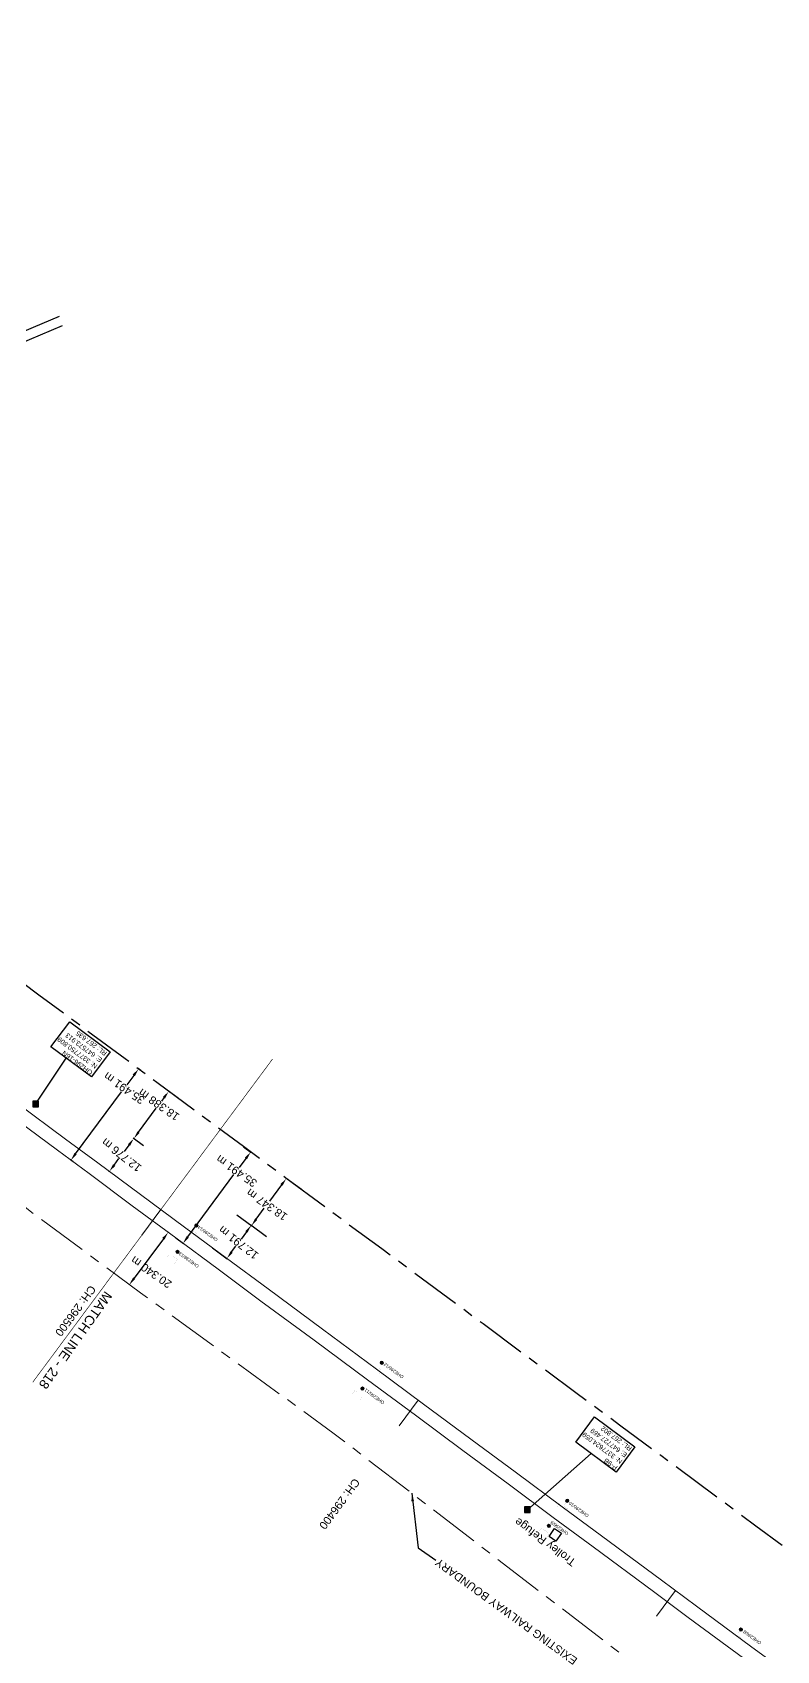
# Model space of a CAD drawing. Header units: metres. Extents: x 646303 to 662875, y 3366650 to 3378730.
# Drawn here: x 647573 to 647805, y 3377580 to 3378086 of the extents above; entities that cross this region are included whole.
import ezdxf
from ezdxf.enums import TextEntityAlignment as Align

# ---------------------------------------------------------------- set-up
doc = ezdxf.new("R2010")
doc.units = ezdxf.units.M
doc.header["$MEASUREMENT"] = 0
doc.header["$PDMODE"] = 3
doc.header["$PDSIZE"] = 0.5
doc.linetypes.add('CENTER', pattern=[50.8, 31.75, -6.35, 6.35, -6.35])
doc.linetypes.add('PHANTOM2', pattern=[1.25, 0.625, -0.125, 0.125, -0.125, 0.125, -0.125])
for name, color, linetype in [('Bench_Mark', 7, 'Continuous'), ('DFCC Boundary', 6, 'CENTER'), ('Dimension', 10, 'Continuous'), ('MATCH LINE', 7, 'Continuous'), ('STYLEREMARK', 251, 'Continuous'), ('SUB_ROAD_EDGE', 34, 'Continuous'), ('TOPO_TEXT', 251, 'Continuous'), ('TROLLEY_STAND', 7, 'Continuous')]:
    doc.layers.add(name, color=color, linetype=linetype)
for name, color, linetype, lineweight in [('BOUNDARY DIMENTION', 10, 'Continuous', 0), ('Existing Chainage', 7, 'Continuous', 0), ('Existing IR Track', 143, 'Continuous', 0), ('Existing Railway Boundary', 7, 'CENTER', 0), ('OHE MAST', 8, 'Continuous', 0), ('OHE MAST TEXT', 8, 'Continuous', 0)]:
    doc.layers.add(name, color=color, linetype=linetype, lineweight=lineweight)
doc.styles.get("Standard").update_dxf_attribs({"font": 'arial.ttf'})
doc.styles.add('Style-Arial', font='arial.ttf')
doc.dimstyles.new('DIM', dxfattribs={"dimtxt": 2.5, "dimasz": 2.5, "dimexe": 0.18, "dimexo": 0.0625, "dimgap": 0.09, "dimtad": 0, "dimtih": 1, "dimtoh": 1, "dimdec": 3, "dimzin": 0, "dimdsep": 46, "dimtxsty": 'Standard', "dimcen": 0.09, "dimadec": 0, "dimazin": 0, "dimtfac": 1, "dimtdec": 3, "dimtofl": 0, "dimtmove": 0, "dimatfit": 3, "dimfxl": 1, "dimtolj": 1, "dimtzin": 0, "dimarcsym": 0})
doc.dimstyles.new('ISO-25', dxfattribs={"dimtxt": 2.5, "dimasz": 2.5, "dimexe": 1.25, "dimexo": 0.625, "dimtad": 1, "dimtxsty": 'Standard', "dimcen": 2.5, "dimadec": 0, "dimazin": 0, "dimtfac": 1, "dimtmove": 0, "dimatfit": 3, "dimfxl": 1, "dimarcsym": 0})

# ---------------------------------------------------------------- blocks, each defined once
blk = doc.blocks.new('OHE MAST')
h = blk.add_hatch(color=256)
edge = h.paths.add_edge_path()
edge.add_arc((0, 0), 0.514, 0, 360)
at = {"const_width": 0.01, "flags": 128}
for points in [[(1.5, 3.5), (1.5, 2), (-1.5, 2), (-1.5, 3.5)], [(0, 2), (0, 0)]]:
    blk.add_lwpolyline(points, dxfattribs=at)
blk.add_circle((0, 0), 0.514)
blk = doc.blocks.new('*D7265')
at = {"layer": 'Defpoints', "color": 0, "transparency": 16777216}
for p in [(647636.72, 3377716.2), (647629.12, 3377705.91), (647633.64, 3377702.57)]:
    blk.add_point(p, dxfattribs=at)
at = {"layer": 'Dimension', "color": 0, "lineweight": -2, "transparency": 16777216}
for p, q in [((647636.77, 3377716.16), (647641.39, 3377712.75)), ((647639.76, 3377710.85), (647638.1, 3377708.6)), ((647629.17, 3377705.87), (647633.78, 3377702.46)), ((647635.13, 3377704.58), (647636.47, 3377706.4))]:
    blk.add_line(p, q, dxfattribs=at)
at = {"layer": 'Dimension', "color": 0, "transparency": 16777216}
for points in [[(647639.42, 3377711.09), (647640.09, 3377710.6), (647641.24, 3377712.86)], [(647634.79, 3377704.83), (647635.46, 3377704.33), (647633.64, 3377702.57)]]:
    blk.add_solid(points, dxfattribs=at)
at = {"layer": 'Dimension', "color": 0, "lineweight": 0, "transparency": 16777216, "insert": (647637.29, 3377707.5), "char_height": 2.5, "attachment_point": 5, "rotation": 142}
blk.add_mtext('\\A1;12.791 m', dxfattribs=at)
blk = doc.blocks.new('*D7266')
at = {"layer": 'Defpoints', "color": 0, "transparency": 16777216}
for p in [(647604.57, 3377740), (647596.96, 3377729.73), (647596.96, 3377729.73)]:
    blk.add_point(p, dxfattribs=at)
at = {"layer": 'Dimension', "color": 0, "lineweight": -2, "transparency": 16777216}
for p, q in [((647604.52, 3377740.03), (647604.42, 3377740.1)), ((647598.45, 3377731.74), (647599.95, 3377733.77)), ((647603.08, 3377737.99), (647601.58, 3377735.96)), ((647596.91, 3377729.77), (647596.81, 3377729.84))]:
    blk.add_line(p, q, dxfattribs=at)
at = {"layer": 'Dimension', "color": 0, "transparency": 16777216}
for points in [[(647602.74, 3377738.23), (647603.41, 3377737.74), (647604.57, 3377740)], [(647598.11, 3377731.99), (647598.78, 3377731.49), (647596.96, 3377729.73)]]:
    blk.add_solid(points, dxfattribs=at)
at = {"layer": 'Dimension', "color": 0, "lineweight": 0, "transparency": 16777216, "insert": (647600.76, 3377734.86), "char_height": 2.5, "attachment_point": 5, "rotation": 142}
blk.add_mtext('\\A1;12.776 m', dxfattribs=at)
blk = doc.blocks.new('*D7327')
at = {"layer": 'Defpoints', "color": 0, "linetype": 'ByBlock', "ltscale": 0.5, "transparency": 16777216}
for p in [(647615.32, 3377710.73), (647603.21, 3377694.39), (647603.21, 3377694.39)]:
    blk.add_point(p, dxfattribs=at)
at = {"layer": 'Existing Railway Boundary', "color": 0, "linetype": 'ByBlock', "lineweight": -2, "ltscale": 0.5, "transparency": 16777216}
for p, q in [((647613.83, 3377708.72), (647604.69, 3377696.4)), ((647615.27, 3377710.77), (647615.17, 3377710.84)), ((647603.16, 3377694.43), (647603.06, 3377694.5))]:
    blk.add_line(p, q, dxfattribs=at)
at = {"layer": 'Existing Railway Boundary', "color": 0, "linetype": 'ByBlock', "ltscale": 0.5, "transparency": 16777216}
for points in [[(647613.5, 3377708.97), (647614.17, 3377708.48), (647615.32, 3377710.73)], [(647604.36, 3377696.65), (647605.03, 3377696.15), (647603.21, 3377694.39)]]:
    blk.add_solid(points, dxfattribs=at)
at = {"layer": 'Existing Railway Boundary', "color": 0, "linetype": 'ByBlock', "ltscale": 0.5, "transparency": 16777216, "insert": (647610.04, 3377698.27), "char_height": 2.5, "attachment_point": 5, "rotation": 145}
blk.add_mtext('\\A1;20.340 m', dxfattribs=at)
blk = doc.blocks.new('*D7124')
at = {"layer": 'BOUNDARY DIMENTION', "color": 0, "lineweight": -2, "transparency": 16777216}
for p, q in [((647650.72, 3377725.54), (647646.96, 3377720.45)), ((647656.92, 3377724.07), (647652.07, 3377727.66)), ((647642.79, 3377714.81), (647645.33, 3377718.25)), ((647646.02, 3377709.32), (647641.16, 3377712.91))]:
    blk.add_line(p, q, dxfattribs=at)
at = {"layer": 'BOUNDARY DIMENTION', "color": 0, "transparency": 16777216}
for points in [[(647650.39, 3377725.79), (647651.06, 3377725.3), (647652.21, 3377727.55)], [(647642.46, 3377715.06), (647643.13, 3377714.56), (647641.3, 3377712.8)]]:
    blk.add_solid(points, dxfattribs=at)
at = {"layer": 'Defpoints', "color": 0, "transparency": 16777216}
for p in [(647652.21, 3377727.55), (647656.97, 3377724.03), (647646.07, 3377709.28)]:
    blk.add_point(p, dxfattribs=at)
at = {"layer": 'BOUNDARY DIMENTION', "color": 0, "transparency": 16777216, "insert": (647646.14, 3377719.35), "char_height": 2.5, "attachment_point": 5, "rotation": 145}
blk.add_mtext('\\A1;18.347 m', dxfattribs=at)
blk = doc.blocks.new('*D7125')
at = {"layer": 'BOUNDARY DIMENTION', "color": 0, "lineweight": -2, "transparency": 16777216}
for p, q in [((647618.5, 3377752.56), (647615.35, 3377754.88)), ((647606.06, 3377741.99), (647611.6, 3377749.5)), ((647614.01, 3377752.76), (647613.23, 3377751.7)), ((647607.58, 3377737.77), (647604.43, 3377740.09))]:
    blk.add_line(p, q, dxfattribs=at)
at = {"layer": 'BOUNDARY DIMENTION', "color": 0, "transparency": 16777216}
for points in [[(647613.68, 3377753.01), (647614.35, 3377752.52), (647615.5, 3377754.78)], [(647605.73, 3377742.24), (647606.4, 3377741.74), (647604.58, 3377739.98)]]:
    blk.add_solid(points, dxfattribs=at)
at = {"layer": 'Defpoints', "color": 0, "transparency": 16777216}
for p in [(647615.5, 3377754.78), (647618.55, 3377752.53), (647607.63, 3377737.73)]:
    blk.add_point(p, dxfattribs=at)
at = {"layer": 'BOUNDARY DIMENTION', "color": 0, "transparency": 16777216, "insert": (647612.42, 3377750.6), "char_height": 2.5, "attachment_point": 5, "rotation": 145}
blk.add_mtext('\\A1;18.388 m', dxfattribs=at)
blk = doc.blocks.new('*D7029')
at = {"layer": 'Defpoints', "color": 0, "linetype": 'Continuous', "ltscale": 0.5, "transparency": 16777216}
for p in [(647638.8, 3377737.51), (647641.09, 3377735.81), (647617.66, 3377709)]:
    blk.add_point(p, dxfattribs=at)
at = {"layer": 'DFCC Boundary', "color": 0, "linetype": 'Continuous', "lineweight": -2, "ltscale": 0.5, "transparency": 16777216}
for p, q in [((647639.6, 3377733.8), (647637.49, 3377730.95)), ((647638.85, 3377737.47), (647641.23, 3377735.7)), ((647621.44, 3377709.3), (647635.86, 3377728.75)), ((647617.71, 3377708.96), (647620.1, 3377707.19))]:
    blk.add_line(p, q, dxfattribs=at)
at = {"layer": 'DFCC Boundary', "color": 0, "linetype": 'Continuous', "ltscale": 0.5, "transparency": 16777216}
for points in [[(647639.27, 3377734.05), (647639.94, 3377733.55), (647641.09, 3377735.81)], [(647621.11, 3377709.55), (647621.78, 3377709.06), (647619.95, 3377707.3)]]:
    blk.add_solid(points, dxfattribs=at)
at = {"layer": 'DFCC Boundary', "color": 0, "linetype": 'Continuous', "ltscale": 0.5, "transparency": 16777216, "insert": (647636.67, 3377729.85), "char_height": 2.5, "attachment_point": 5, "rotation": 145}
blk.add_mtext('\\A1;35.491 m', dxfattribs=at)
blk = doc.blocks.new('*D7030')
at = {"layer": 'Defpoints', "color": 0, "linetype": 'Continuous', "ltscale": 0.5, "transparency": 16777216}
for p in [(647606.06, 3377761.78), (647606.78, 3377761.25), (647585.65, 3377732.73)]:
    blk.add_point(p, dxfattribs=at)
at = {"layer": 'DFCC Boundary', "color": 0, "linetype": 'Continuous', "lineweight": -2, "ltscale": 0.5, "transparency": 16777216}
for p, q in [((647604.57, 3377759.77), (647602.41, 3377756.85)), ((647606.73, 3377761.28), (647605.92, 3377761.89)), ((647586.42, 3377735.27), (647600.78, 3377754.65)), ((647585.6, 3377732.77), (647584.79, 3377733.37))]:
    blk.add_line(p, q, dxfattribs=at)
at = {"layer": 'DFCC Boundary', "color": 0, "linetype": 'Continuous', "ltscale": 0.5, "transparency": 16777216}
for points in [[(647604.24, 3377760.02), (647604.91, 3377759.52), (647606.06, 3377761.78)], [(647586.08, 3377735.52), (647586.75, 3377735.03), (647584.93, 3377733.27)]]:
    blk.add_solid(points, dxfattribs=at)
at = {"layer": 'DFCC Boundary', "color": 0, "linetype": 'Continuous', "ltscale": 0.5, "transparency": 16777216, "insert": (647601.59, 3377755.75), "char_height": 2.5, "attachment_point": 5, "rotation": 145}
blk.add_mtext('\\A1;35.491 m', dxfattribs=at)
blk = doc.blocks.new('BM')
blk.add_hatch(color=256).paths.add_polyline_path([(-0.88, 0.88), (-0.88, -0.88), (0.88, -0.88), (0.88, 0.88)])
for p, q in [((0.88, 0.88), (-0.88, 0.88)), ((-0.88, 0.88), (-0.88, -0.88)), ((0.88, -0.88), (0.88, 0.88)), ((-0.88, -0.88), (0.88, -0.88))]:
    blk.add_line(p, q)

msp = doc.modelspace()

# ---------------------------------------------------------------- linework, layer by layer
at = {"layer": 'DFCC Boundary', "ltscale": 0.5, "flags": 128}
msp.add_lwpolyline([(655695.597, 3371812.1897), (655640.8822, 3371912.823), (655580.0449, 3371996.7158), (655509.7792, 3372062.0857), (655426.9534, 3372113.9756), (655342.6069, 3372167.9462), (655257.8854, 3372221.2222), (655173.2688, 3372275.363), (655087.3459, 3372327.2788), (655002.8598, 3372380.6107), (654914.5097, 3372429.9473), (654741.1355, 3372529.4419), (654650.033, 3372576.4159), (654568.6995, 3372626.155), (654571.9877, 3372630.6369), (654391.4686, 3372756.327), (654377.1337, 3372736.8494), (654004.4289, 3373016.6995), (654007.7887, 3373020.6424), (653690.5739, 3373253.6486), (653690.5425, 3373253.6059), (653433.8132, 3373453.1485), (653440.7668, 3373462.5592), (653208.8394, 3373636.5534), (653216.1698, 3373646.5105), (653142.1983, 3373700.8896), (653053.6963, 3373771.1122), (652994.4341, 3373810.5255), (652929.3691, 3373859.5713), (652860.9168, 3373902.1103), (652749.6028, 3373984.4705), (652631.2396, 3374070.7175), (652636.2281, 3374078.1704), (652537.912, 3374145.7283), (652392.904, 3374241.2711), (652388.7719, 3374235.6812), (652308.569, 3374304.8076), (652315.9256, 3374314.7669), (652103.9815, 3374448.7876), (652083.1937, 3374464.1943), (652072.7494, 3374471.9329), (652052.3219, 3374487.0684), (652038.1897, 3374497.5387), (652024.0173, 3374508.0388), (652009.8347, 3374518.5254), (651995.6683, 3374529), (651981.7515, 3374539.2836), (651967.8828, 3374549.5317), (651954.6903, 3374559.2866), (651941.4997, 3374569.04), (651923.9377, 3374582.0168), (651906.3215, 3374595.0337), (651892.0868, 3374605.5547), (651877.7985, 3374616.1153), (651861.6288, 3374628.0564), (651845.5071, 3374639.9619), (651829.5757, 3374651.7544), (651824.7911, 3374655.296), (651813.6747, 3374663.5244), (651797.4592, 3374675.4968), (651792.6217, 3374679.0685), (651809.3453, 3374701.6999), (651798.0335, 3374710.0518), (651782.3495, 3374721.6444), (651766.6655, 3374733.2369), (651750.5163, 3374745.1875), (651734.3118, 3374757.179), (651717.3274, 3374769.6994), (651700.4625, 3374782.1317), (651684.6001, 3374793.8578), (651668.5938, 3374805.6902), (651652.6806, 3374817.4203), (651636.8173, 3374829.1137), (651620.9269, 3374840.8662), (651604.9647, 3374852.6718), (651588.7459, 3374864.6312), (651572.5882, 3374876.5455), (651556.6943, 3374888.2868), (651540.8409, 3374899.9983), (651524.5553, 3374912.0488), (651508.2568, 3374924.109), (651492.7938, 3374935.5157), (651477.3997, 3374946.8715), (651461.3291, 3374958.7436), (651445.2311, 3374970.6359), (651429.3555, 3374982.3615), (651413.4375, 3374994.1184), (651396.6322, 3375006.522), (651379.7761, 3375018.963), (651363.6644, 3375030.8565), (651352.7728, 3375038.8965), (651331.6522, 3375054.4784), (651315.7738, 3375066.1947), (651299.7306, 3375078.0412), (651283.6239, 3375089.9346), (651273.9044, 3375097.1057), (651264.2377, 3375104.2378), (651243.4187, 3375119.6324), (651222.5077, 3375135.095), (651201.5462, 3375150.5784), (651180.4926, 3375166.1298), (651161.7365, 3375179.9701), (651143.0969, 3375193.7244), (651126.6442, 3375205.9373), (651110.0563, 3375218.2505), (651088.7204, 3375233.9244), (651067.5473, 3375249.4788), (651049.4448, 3375262.8672), (651031.0656, 3375276.4601), (651013.3004, 3375289.5618), (650995.6557, 3375302.5748), (650975.556, 3375317.4171), (650955.4878, 3375332.2363), (650948.8014, 3375337.1771), (650951.4372, 3375340.7501), (650937.0874, 3375351.3535), (650916.0918, 3375366.8677), (650897.9224, 3375380.2929), (650879.805, 3375393.6796), (650866.8386, 3375403.2309), (650853.9116, 3375412.7532), (650835.5886, 3375426.289), (650817.2946, 3375439.8035), (650797.968, 3375454.1206), (650778.7222, 3375468.3781), (650760.7655, 3375481.6337), (650742.8011, 3375494.8949), (650723.0807, 3375509.4255), (650703.3693, 3375523.9495), (650688.6613, 3375534.8372), (650673.8463, 3375545.804), (650653.7938, 3375560.6295), (650633.6894, 3375575.4932), (650612.6421, 3375591.0542), (650592.0153, 3375606.3042), (650570.0328, 3375622.5591), (650548.5001, 3375638.4814), (650530.5234, 3375651.793), (650512.3606, 3375665.2423), (650494.7465, 3375678.2665), (650476.9008, 3375691.462), (650459.2976, 3375704.4721), (650441.3132, 3375717.7633), (650427.1261, 3375728.1319), (650413.8099, 3375737.864), (650402.677, 3375746.2697), (650389.8486, 3375755.6668), (650377.7322, 3375764.5425), (650360.7275, 3375777.1141), (650343.7744, 3375789.6482), (650325.0342, 3375803.5254), (650306.3109, 3375817.39), (650287.6225, 3375831.2124), (650268.717, 3375845.1957), (650250.337, 3375858.8009), (650231.8256, 3375872.5033), (650215.4559, 3375884.6355), (650199.261, 3375896.6381), (650189.9351, 3375903.5429), (650184.6476, 3375907.4517), (650170.3331, 3375918.0338), (650153.2211, 3375930.7288), (650135.9365, 3375943.5518), (650119.2313, 3375955.9159), (650102.3769, 3375968.3905), (650085.2738, 3375981.0461), (650068.2078, 3375993.6742), (650052.7787, 3376005.1011), (650037.4384, 3376016.4621), (650022.1728, 3376027.766), (650006.9632, 3376039.0283), (649974.7512, 3376062.8762), (649961.4537, 3376072.7117), (649948.2091, 3376082.508), (649944.476, 3376085.2722), (649918.728, 3376050.5341), (649909.4316, 3376057.4177), (649896.4092, 3376067.0604), (649893.7832, 3376069.0128), (649891.1645, 3376070.9437), (649888.4639, 3376072.9569), (649875.744, 3376082.3694), (649867.5551, 3376088.4016), (649853.4118, 3376098.8745), (649839.2513, 3376109.3603), (649829.0749, 3376116.9005), (649827.2194, 3376118.2675), (649818.0867, 3376125.0366), (649808.8566, 3376131.8779), (649793.2502, 3376143.4201), (649777.6288, 3376154.9733), (649763.6321, 3376165.3144), (649749.5741, 3376175.7007), (649733.9228, 3376187.2754), (649718.3343, 3376198.8036), (649705.3241, 3376208.4391), (649692.3703, 3376218.0327), (649678.0208, 3376228.6769), (649663.5747, 3376239.3366), (649646.4625, 3376252.0623), (649634.6272, 3376260.744), (649624.9192, 3376267.9946), (649615.0208, 3376275.3876), (649599.9831, 3376286.4834), (649588.9857, 3376294.598), (649590.032, 3376296.0132), (649586.1685, 3376298.8639), (649569.3593, 3376311.3207), (649552.641, 3376323.7102), (649537.2353, 3376335.0739), (649521.9792, 3376346.327), (649506.2408, 3376358.0035), (649490.3575, 3376369.7875), (649475.7578, 3376380.5673), (649461.1933, 3376391.3211), (649445.4753, 3376402.9572), (649429.8494, 3376414.5253), (649414.4906, 3376425.9209), (649378.3483, 3376452.6365), (649368.4603, 3376459.9984), (649352.6509, 3376471.6682), (649336.6992, 3376483.4434), (649322.3941, 3376494.1037), (649307.6557, 3376505.0862), (649290.8736, 3376517.4208), (649273.972, 3376529.8435), (649258.1992, 3376541.4854), (649242.2966, 3376553.2232), (649226.5432, 3376564.8634), (649210.8826, 3376576.435), (649195.2207, 3376588.0769), (649179.5326, 3376599.7383), (649164.9134, 3376610.5118), (649150.5177, 3376621.1205), (649135.415, 3376632.3287), (649120.2337, 3376643.5954), (649107.8929, 3376652.6743), (649095.5927, 3376661.7234), (649079.5687, 3376673.5769), (649063.4846, 3376685.4748), (649046.5651, 3376697.9756), (649029.6506, 3376710.4727), (649013.3465, 3376722.5351), (648996.9805, 3376734.6431), (648980.3936, 3376746.8979), (648963.6626, 3376759.259), (648946.7453, 3376771.7643), (648929.6945, 3376784.3682), (648913.5118, 3376796.3614), (648897.2206, 3376808.435), (648876.2496, 3376823.9678), (648855.1325, 3376839.6089), (648839.3985, 3376851.2044), (648823.6596, 3376862.8037), (648806.187, 3376875.7235), (648788.7814, 3376888.5937), (648772.4766, 3376900.6763), (648756.1277, 3376912.7915), (648748.6058, 3376918.3049), (648733.321, 3376929.6306), (648718.1841, 3376940.8501), (648694.1574, 3376958.9078), (648686.9154, 3376964.1595), (648685.9321, 3376964.8321), (648667.95, 3376978.2197), (648649.3198, 3376992.1471), (648633.5557, 3377003.8368), (648617.684, 3377015.6038), (648613.3865, 3377018.7718), (648613.1308, 3377018.4261), (648605.39, 3377024.1325), (648593.439, 3377032.9404), (648576.5994, 3377045.3816), (648559.8787, 3377057.7351), (648542.9247, 3377070.3132), (648525.9483, 3377082.908), (648511.3109, 3377093.7409), (648496.5572, 3377104.6599), (648477.562, 3377118.7172), (648458.5464, 3377132.7896), (648451.3349, 3377138.2101), (648435.5918, 3377149.862), (648422.1096, 3377159.9046), (648408.3664, 3377170.0637), (648394.6863, 3377180.1761), (648381.6588, 3377189.818), (648368.6059, 3377199.4787), (648354.1188, 3377210.196), (648339.6473, 3377220.9017), (648325.8166, 3377231.1386), (648311.9735, 3377241.3853), (648297.2469, 3377252.2824), (648283.6168, 3377262.3688), (648282.6002, 3377260.9951), (648281.5015, 3377261.8082), (648268.446, 3377271.4578), (648255.3849, 3377281.1115), (648243.3023, 3377290.0413), (648231.5826, 3377298.7116), (648230.1246, 3377299.843), (648216.137, 3377310.1827), (648202.3989, 3377320.3379), (648187.9045, 3377331.0225), (648173.4524, 3377341.7035), (648159.964, 3377351.7009), (648146.3755, 3377361.7726), (648132.3698, 3377372.1252), (648118.3132, 3377382.5155), (648104.5683, 3377392.6752), (648090.8453, 3377402.8186), (648079.0331, 3377411.5788), (648067.1746, 3377420.3734), (648052.1864, 3377431.461), (648037.1291, 3377442.5999), (648023.4384, 3377452.7367), (648009.6421, 3377462.9518), (647998.5681, 3377471.1475), (647977.6651, 3377486.6371), (647970.8013, 3377491.7424), (647954.3046, 3377504.0127), (647940.5645, 3377514.1537), (647927.1436, 3377524.0583), (647912.5029, 3377534.9198), (647897.7662, 3377545.8524), (647883.3488, 3377556.5286), (647868.9785, 3377567.1699), (647855.3948, 3377577.2425), (647841.7032, 3377587.3948), (647828.8284, 3377596.8277), (647815.9828, 3377606.2395), (647798.869, 3377618.9232), (647787.996, 3377626.9816), (647769.1212, 3377640.9619), (647756.6675, 3377650.183), (647742.624, 3377660.5991), (647728.5049, 3377671.0713), (647713.635, 3377682.0926), (647698.699, 3377693.1628), (647681.9918, 3377705.517), (647665.4025, 3377717.7839), (647652.0515, 3377727.6811), (647638.8028, 3377737.5025), (647625.2604, 3377747.546), (647611.724, 3377757.585), (647601.846, 3377764.9047), (647586.5632, 3377776.2354), (647574.9107, 3377784.8659), (647552.1318, 3377801.7377), (647544.5766, 3377807.3492), (647531.2096, 3377817.2774), (647518.7824, 3377826.4783), (647506.3678, 3377835.6698), (647493.0662, 3377845.5438), (647479.7149, 3377855.4547), (647466.3541, 3377865.3556), (647452.9886, 3377875.26), (647440.1702, 3377884.755), (647427.3392, 3377894.2595), (647421.9004, 3377898.2902), (647422.4016, 3377898.9655), (647413.1507, 3377905.8213), (647398.5546, 3377916.6386), (647385.2867, 3377926.4568), (647372.1159, 3377936.2032), (647357.4127, 3377947.1112), (647351.2811, 3377951.6601), (647330.0092, 3377967.4105), (647317.4471, 3377976.6964), (647304.414, 3377986.3606), (647291.335, 3377996.0589), (647278.7541, 3378005.3917), (647266.0777, 3378014.7954), (647252.9457, 3378024.4462), (647239.9839, 3378033.9719), (647225.7512, 3378044.5255), (647211.5179, 3378055.0796), (647196.511, 3378066.208), (647181.4966, 3378077.3419), (647167.7872, 3378087.5064), (647154.0498, 3378097.6917), (647140.7668, 3378107.5414), (647127.4862, 3378117.3893), (647113.2521, 3378127.9375), (647099.0375, 3378138.4713), (647085.0268, 3378148.8592), (647070.9977, 3378159.2608), (647056.5444, 3378169.9697), (647042.0873, 3378180.6814), (647027.5624, 3378191.4464), (647013.0728, 3378202.1851), (646999.864, 3378211.9684), (646986.6741, 3378221.7376), (646973.6148, 3378231.4185), (646960.4875, 3378241.1499), (646945.7953, 3378252.0414), (646931.0256, 3378262.9902), (646930.6274, 3378263.2852), (646951.9475, 3378292.0562)], dxfattribs=at)
at = {"layer": 'Existing Chainage', "color": 0, "linetype": 'Continuous', "lineweight": 13, "flags": 128}
for points in [[(647607.0474, 3377709.8035), (647613.0028, 3377717.8367)], [(647687.4205, 3377650.2932), (647693.3706, 3377658.3303)], [(647767.7546, 3377590.7512), (647773.7095, 3377598.7848)]]:
    msp.add_lwpolyline(points, dxfattribs=at)
at = {"layer": 'Existing IR Track', "flags": 128}
for points in [[(647568.1622, 3377751.0521), (647583.2845, 3377739.8576), (647593.3468, 3377732.4088), (647606.6992, 3377722.51), (647620.3907, 3377712.3597), (647633.5142, 3377702.6617), (647646.5186, 3377693.0517), (647663.4847, 3377680.4735), (647680.364, 3377667.9596), (647695.089, 3377657.0582), (647709.85, 3377646.13), (647724.0746, 3377635.5826), (647738.3901, 3377624.9676), (647750.591, 3377615.9228), (647769.3191, 3377602.0392), (647780.3199, 3377593.8849), (647797.5747, 3377581.0948), (647810.4498, 3377571.6899)], [(647565.4396, 3377747.7152), (647580.7085, 3377736.3947), (647590.594, 3377729.0695), (647604.1187, 3377719.0391), (647617.6612, 3377708.9956), (647630.9159, 3377699.1698), (647644.2839, 3377689.2599), (647660.8904, 3377676.9803), (647677.5817, 3377664.638), (647692.5016, 3377653.5796), (647707.3716, 3377642.5582), (647721.4811, 3377632.0932), (647735.5246, 3377621.6771), (647748.0016, 3377612.4387), (647766.8718, 3377598.4618), (647777.7365, 3377590.4095), (647794.9283, 3377577.668)]]:
    msp.add_lwpolyline(points, dxfattribs=at)
at = {"layer": 'Existing Railway Boundary', "ltscale": 0.5, "flags": 128}
msp.add_lwpolyline([(646392.1468, 3378591.2261), (646396.278, 3378587.827), (646429.651, 3378563.418), (646508.624, 3378505.748), (646567.005, 3378462.112), (646623.834, 3378415.482), (646669.109, 3378384.322), (646783.715, 3378301.571), (646838.51, 3378262.658), (646952.965, 3378175.311), (647008.322, 3378137.109), (647042.48, 3378108.182), (647061.492, 3378093.308), (647116.071, 3378054.446), (647172.63, 3378010.839), (647203.302, 3377988.485), (647278.805, 3377934.138), (647286.816, 3377929.324), (647322.757, 3377901.879), (647327.453, 3377897.612), (647377.707, 3377860.589), (647378.814, 3377859.734), (647437.901, 3377816.941), (647606.644, 3377691.844), (647666.769, 3377648.092), (647794.937, 3377549.687), (647975.1074, 3377413.5011), (647977.8017, 3377417.0657), (648027.4338, 3377380.0062), (648110.3973, 3377319.5954), (648183.2081, 3377266.1501), (648191.8776, 3377258.0726), (648269.3864, 3377190.3732), (648349.8663, 3377128.7481), (648429.2911, 3377068.0894), (648510.0332, 3377005.89), (648593.7861, 3376946.3385), (648703.2639, 3376868.3893), (648785.9497, 3376807.1919), (648843.0976, 3376764.9217), (648884.3359, 3376734.4192), (648925.4213, 3376703.4942), (649003.8619, 3376641.5777), (649085.6243, 3376580.268), (649160.7342, 3376521.6531), (649159.399, 3376518.699), (649597.03, 3376195.673), (649628.576, 3376173.111), (649858.736, 3376011.074), (649859.639, 3376011.308), (649903.9096, 3375976.0332), (649983.9778, 3375912.8788), (650064.087, 3375849.8458), (650145.5828, 3375789.5147), (650203.6992, 3375747.6273), (650229.1146, 3375729.8999), (650311.1336, 3375670.8996), (650393.4676, 3375613.5658), (650474.1888, 3375553.4634), (650558.5306, 3375491.2802), (650640.5125, 3375430.4873), (650721.5874, 3375369.5602), (650805.2992, 3375310.9776), (650888.8131, 3375251.7425), (650970.5637, 3375191.0218), (650979.148, 3375182.473), (651022.914, 3375150.971), (651049.438, 3375131.658), (651080.6121, 3375108.7365), (651121.6394, 3375080.124), (651162.5065, 3375051.934), (651219.8827, 3375012.3945), (651276.5566, 3374969.1448), (651325.3169, 3374928.7321), (651378.6731, 3374889.2566), (651430.8267, 3374849.9676), (651482.8933, 3374810.1206), (651533.9278, 3374772.1437), (651588.1143, 3374733.5561), (651641.577, 3374695.4503), (651693.877, 3374656.8656), (651742.5416, 3374622.3281)], dxfattribs=at)
at = {"layer": 'MATCH LINE', "linetype": 'PHANTOM2', "ltscale": 15, "const_width": 0.2}
msp.add_lwpolyline([(647647.8928, 3377764.8405), (647573.0397, 3377663.9104)], dxfattribs=at)
at = {"layer": 'STYLEREMARK'}
for p, q in [((647573.913, 3377750.809), (647583.4565, 3377765.1136, 397.8593)), ((647727.4687, 3377624.0447, 268.9741), (647747.3782, 3377641.6462, 397.8593))]:
    msp.add_line(p, q, dxfattribs=at)
at = {"layer": 'STYLEREMARK', "linetype": 'Continuous', "elevation": 397.8593}
for points in [[(647578.7245, 3377768.6254), (647584.5648, 3377776.495), (647597.1626, 3377767.1457), (647591.3223, 3377759.2761)], [(647742.6462, 3377645.158), (647748.4865, 3377653.0276), (647761.0843, 3377643.6783), (647755.244, 3377635.8087)]]:
    msp.add_lwpolyline(points, close=True, dxfattribs=at)
at = {"layer": 'SUB_ROAD_EDGE', "linetype": 'Continuous'}
for points in [[(647581.246, 3377996.831, 267.536), (647549.957, 3377983.679, 267.495), (647518.666, 3377970.608, 267.476), (647484.033, 3377955.889, 267.269), (647451.401, 3377942.479, 267.212), (647429.498, 3377934.011, 267.18), (647418.368, 3377929.432, 267.148), (647411.322, 3377926.409, 267.173), (647402.672, 3377919.546, 267.19), (647385.68, 3377899.828, 268.258), (647381.056, 3377894.576, 268.381), (647373.199, 3377884.574, 268.237), (647359.181, 3377862.79, 267.255), (647345.991, 3377840.182, 266.797), (647333.017, 3377818.504, 266.83), (647315.407, 3377790.594, 267.127), (647301.741, 3377769.584, 267.023), (647288.293, 3377748.643, 266.933), (647275.005, 3377727.377, 266.789)], [(647582.168, 3377993.985, 267.607), (647551.224, 3377980.837, 267.54), (647519.436, 3377967.519, 267.51), (647485.286, 3377952.851, 267.376), (647452.016, 3377939.427, 267.256), (647430.893, 3377931.039, 267.245), (647420.186, 3377926.871, 267.19), (647413.085, 3377923.466, 267.136), (647405.126, 3377917.336, 267.217), (647388.92, 3377896.922, 268.285), (647384.915, 3377891.716, 268.344), (647377.552, 3377881.105, 268.184), (647361.884, 3377860.737, 267.185), (647348.725, 3377838.824, 266.859), (647335.796, 3377817.069, 266.846), (647318.023, 3377788.93, 267.153), (647304.29, 3377767.677, 267.015), (647290.889, 3377746.774, 266.866), (647277.563, 3377725.835, 266.767)]]:
    msp.add_polyline3d(points, dxfattribs=at)
at = {"layer": 'TROLLEY_STAND', "linetype": 'Continuous'}
msp.add_polyline3d([(647736.415, 3377614.255, 268.405), (647734.267, 3377615.705, 268.374), (647735.956, 3377618.189, 268.389), (647738.1042, 3377616.7389, 268.389)], close=True, dxfattribs=at)

# ---------------------------------------------------------------- block references
at = {"layer": 'Bench_Mark'}
for p in [(647573.9127, 3377750.7947, 268.9741), (647727.4687, 3377624.0447, 268.9741)]:
    msp.add_blockref('BM', p, dxfattribs=at)
at = {"layer": 'OHE MAST', "color": 2, "rotation": 143.3908318566117}
for p in [(647624.136, 3377712.869), (647618.231, 3377704.622), (647681.998, 3377669.967), (647675.979, 3377661.926), (647739.908, 3377626.851), (647734.187, 3377619.016), (647794.177, 3377586.622)]:
    msp.add_blockref('OHE MAST', p, dxfattribs=at)

# ---------------------------------------------------------------- texts
at = {"layer": 'Existing Chainage', "color": 0, "linetype": 'Continuous', "lineweight": 0, "char_height": 2.5, "attachment_point": 6, "line_spacing_factor": 0.6, "style": 'Style-Arial'}
for s, insert, rotation in [('CH: 296500', (647580.8494, 3377678.6922), 233.448463), ('CH: 296400', (647663.2849, 3377618.3926), 233.486087)]:
    msp.add_mtext(s, dxfattribs=dict(at, insert=insert, rotation=rotation))
at = {"layer": 'Existing Railway Boundary', "linetype": 'Continuous', "ltscale": 5}
msp.add_text('EXISTING RAILWAY BOUNDARY', height=2.5, rotation=144, dxfattribs=at).set_placement((647743.3445, 3377577.4435))
at = {"layer": 'MATCH LINE', "linetype": 'Continuous'}
msp.add_text('MATCH LINE - 218', height=3, rotation=234.693137, dxfattribs=at).set_placement((647595.5896, 3377692.6015))
at = {"layer": 'OHE MAST TEXT'}
for s, p in [('OHE296/14', (647627.6693, 3377710.3334)), ('OHE296/13', (647621.7643, 3377702.0864)), ('OHE296/12', (647685.7237, 3377667.5005)), ('OHE296/11', (647679.7047, 3377659.4595)), ('OHE296/10', (647743.5204, 3377624.1245)), ('OHE296/9', (647737.5028, 3377618.3308)), ('OHE296/8', (647797.7028, 3377584.1758))]:
    msp.add_text(s, height=1, rotation=144, dxfattribs=at).set_placement(p, align=Align.MIDDLE_CENTER)
at = {"layer": 'STYLEREMARK', "linetype": 'Continuous', "char_height": 1.5, "width": 25.715213, "attachment_point": 2, "rotation": 143.419504}
for s, insert in [('\\pxql;OH296-16N\\PN: 3377750.809\\PE: 647573.913\\PRL: 267.635', (647580.6651, 3377767.4028)), ('\\pxql;P-9B\\PN: 3377624.059\\PE: 647727.469\\PRL: 267.802', (647744.5868, 3377643.9354))]:
    msp.add_mtext(s, dxfattribs=dict(at, insert=insert))
at = {"layer": 'TOPO_TEXT'}
msp.add_text('Trolley Refuge', height=2.5, rotation=143.499627, dxfattribs=at).set_placement((647742.8884, 3377608.1863))

# ---------------------------------------------------------------- dimensions: what is measured, and where the dimension line sits
at = {"layer": 'BOUNDARY DIMENTION'}
for base, p1, p2, angle, picture, middle in [((647615.498, 3377754.7751), (647607.6262, 3377737.7306), (647618.5454, 3377752.526), 53.572199, '*D7125', (647612.4165, 3377750.5998)), ((647652.2099, 3377727.5536), (647646.0681, 3377709.2784), (647656.974, 3377724.032), 53.528034, '*D7124', (647646.1434, 3377719.3468))]:
    dim = msp.add_linear_dim(base=base, p1=p1, p2=p2, angle=angle, dimstyle='DIM', override={"dimpost": ' m'}, dxfattribs=at)
    dim.commit()
    dim.dimension.update_dxf_attribs({"geometry": picture, "text_midpoint": middle, "dimtype": 129, "text_rotation": 145})
at = {"layer": 'DFCC Boundary', "linetype": 'Continuous', "ltscale": 0.5}
for base, p1, p2, angle, picture, middle in [((647606.0611, 3377761.7812), (647585.6512, 3377732.7321), (647606.7813, 3377761.2476), 53.461422, '*D7030', (647601.5934, 3377755.7519)), ((647641.0899, 3377735.807), (647617.6612, 3377708.9956), (647638.7968, 3377737.5069), 53.450139, '*D7029', (647636.6747, 3377729.851))]:
    dim = msp.add_linear_dim(base=base, p1=p1, p2=p2, angle=angle, dimstyle='DIM', override={"dimpost": ' m', "dimtmove": 2}, dxfattribs=at)
    dim.commit()
    dim.dimension.update_dxf_attribs({"geometry": picture, "text_midpoint": middle, "dimtype": 129, "text_rotation": 145})
at = {"layer": 'Dimension', "color": 10, "lineweight": 0}
dim = msp.add_aligned_dim(p1=(647604.5666, 3377739.9951), p2=(647596.9578, 3377729.7318), distance=0, dimstyle='DIM', override={"dimpost": ' m'}, dxfattribs=at)
dim.commit()
dim.dimension.update_dxf_attribs({"geometry": '*D7266', "text_midpoint": (647600.7622, 3377734.8634), "text_rotation": 142})
dim = msp.add_linear_dim(base=(647633.6399, 3377702.5688), p1=(647636.7182, 3377716.1986), p2=(647629.1164, 3377705.9116), angle=233.53634, dimstyle='DIM', override={"dimpost": ' m'}, dxfattribs=at)
dim.commit()
dim.dimension.update_dxf_attribs({"geometry": '*D7265', "text_midpoint": (647637.2853, 3377707.5018), "dimtype": 129, "text_rotation": 142})
at = {"layer": 'Existing Railway Boundary', "linetype": 'ByBlock', "ltscale": 0.5}
dim = msp.add_linear_dim(base=(647603.2059, 3377694.3928), p1=(647615.3193, 3377710.7324), p2=(647603.2059, 3377694.3928), angle=233.448747, dimstyle='DIM', override={"dimpost": ' m', "dimtmove": 2}, dxfattribs=at)
dim.commit()
dim.dimension.update_dxf_attribs({"geometry": '*D7327', "text_midpoint": (647610.0382, 3377698.2673), "dimtype": 129, "text_rotation": 145})

# ---------------------------------------------------------------- leaders
at = {"layer": 'Existing Railway Boundary', "linetype": 'Continuous', "ltscale": 5}
msp.add_leader([(647691.3913, 3377629.1874), (647693.3727, 3377612.146), (647698.9193, 3377608.2447)], dimstyle='ISO-25', override={"dimtxt": 0.5, "dimtad": 0}, dxfattribs=at)

doc.saveas('drawing.dxf')
